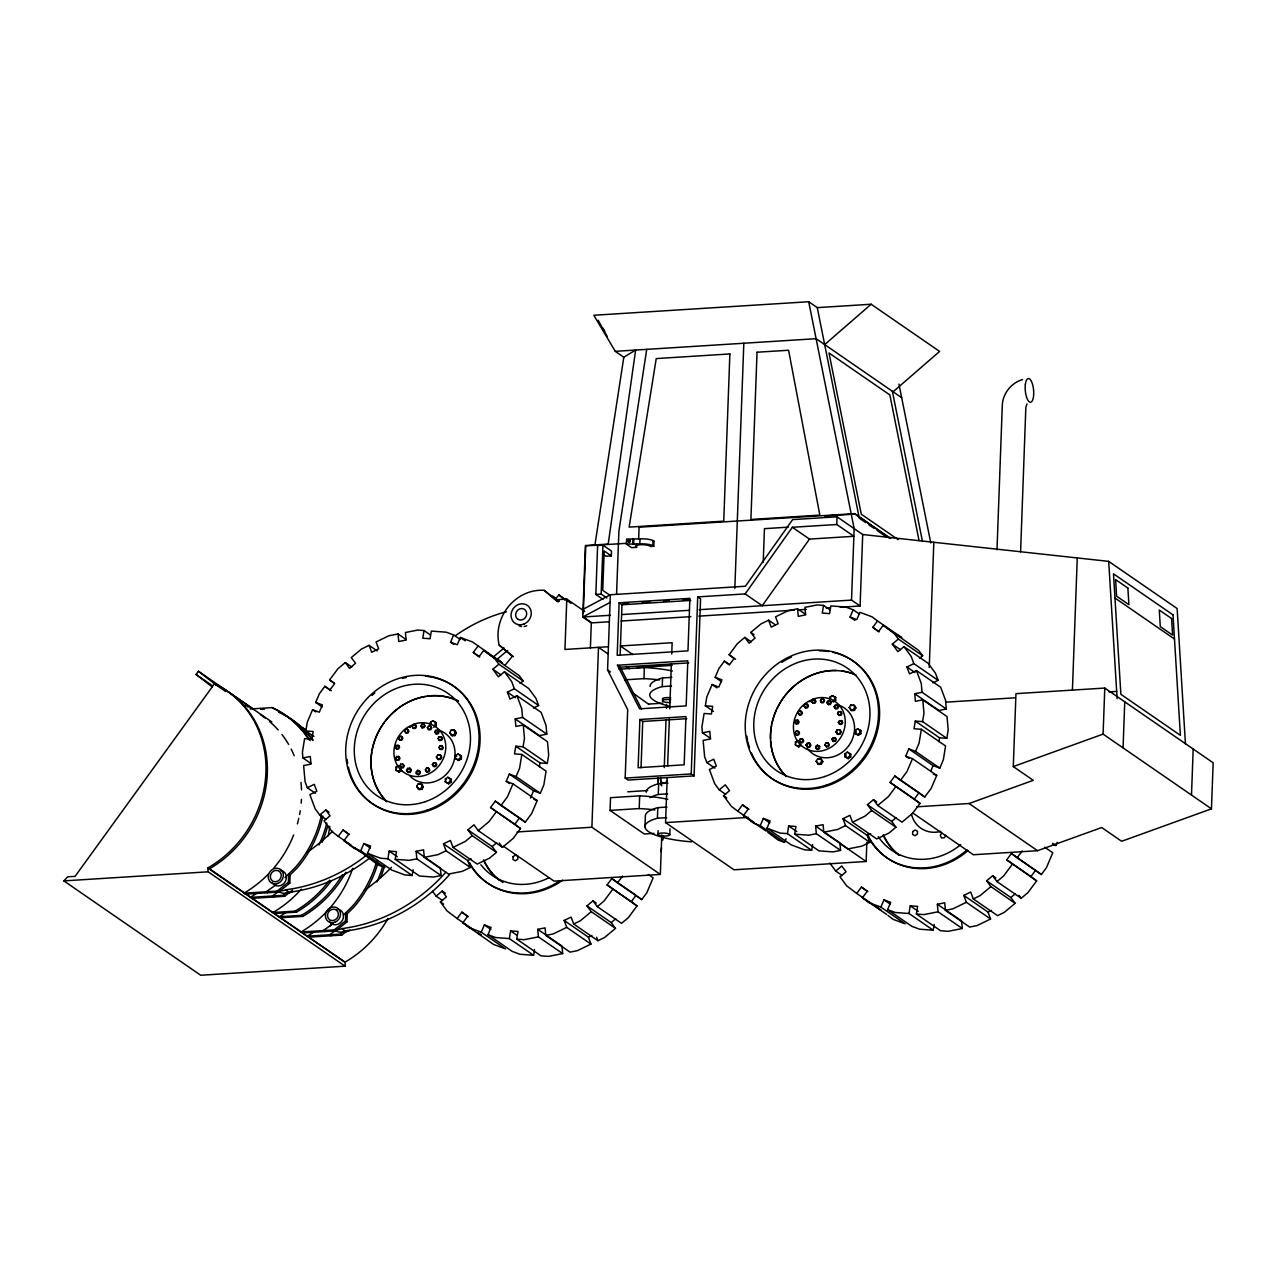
<?xml version="1.0" encoding="UTF-8"?>
<svg xmlns="http://www.w3.org/2000/svg" width="1277" height="1277" viewBox="0 0 1277 1277"><rect width="100%" height="100%" fill="white"/><g stroke="black" fill="none" stroke-linecap="round" stroke-linejoin="round"><path stroke-width="1.5" d="M345.077 966.178L208.183 871.808L207.72 868.009A106.55 95.871 -55.4 0 0 265.919 772.457A106.55 95.871 -55.4 0 0 214.472 683.802L75.088 876.357L67.697 876.82L63.85 880.891L200.728 975.261L345.077 966.178L345.221 962.347L208.327 867.977M322.858 816.003A106.821 96.11 -55.4 0 1 297.206 867.929L290.118 874.937L289.815 883.157L278.546 892.064L245.36 894.155L243.939 893.166L277.125 891.091L288.394 882.184L288.698 873.963L295.769 866.939A106.821 96.11 -55.4 0 0 321.437 815.013M352.771 868.28A106.821 96.11 -55.4 0 1 301.037 931.971L334.223 929.879L345.508 920.972L345.812 912.752L352.883 905.744A106.821 96.11 -55.4 0 0 376.699 861.305M302.473 932.944L335.659 930.869L346.929 921.946L347.232 913.741L354.304 906.718A106.821 96.11 -55.4 0 0 377.577 864.162M396.908 770.749L395.838 770.015L395.95 767.142L398.392 765.546M416.19 773.303L416.254 771.372L417.898 770.318L420.181 771.675L420.101 773.591L418.473 774.644L416.19 773.303L416.893 773.782L416.972 771.867L418.601 770.813L417.898 770.318M418.473 774.644L417.755 774.149L419.399 773.096L419.463 771.18L420.181 771.675M430.269 725.224L430.381 722.335L432.839 720.755L436.255 722.782L436.143 725.655L433.685 727.251M445.306 781.763L445.402 778.89L447.86 777.294L451.276 779.321L451.18 782.194L448.722 783.791L445.306 781.763L448.722 783.791M447.652 783.056L450.111 781.46L450.206 778.587L451.276 779.321M455.458 758.442L455.554 755.553L458.012 753.973L461.444 756L461.332 758.873L458.874 760.469L455.458 758.442L458.874 760.469M457.805 759.719L460.263 758.139L460.374 755.266L461.444 756M504.814 665.525L512.348 656.346L499.195 645.093A42.333 38.087 -55.4 0 1 544.21 590.341L557.363 601.611L559.055 599.567L566.796 599.089L564.945 649.45L608.427 646.721M583.318 612.928L585.776 545.87L626.959 543.284M590.389 647.854L591.315 622.905L582.759 617.014L585.377 545.534L608.203 544.098L635.627 350.042L623.814 357.225L594.843 545.534M602.952 599.344L595.832 594.428L597.62 545.487L602.952 545.151L611.491 551.057L611.316 555.894L606 556.229L603.143 554.266M661.789 834.871L660.337 874.426L591.889 827.241L598.498 647.343L608.267 654.079M606.846 598.019L601.148 594.092L602.952 545.151M694.081 775.889L691.224 773.926L697.721 596.902L700.578 598.865L694.081 775.889L628.029 780.055L625.171 778.076L627.693 709.581L607.581 669.962L610.342 594.747L745.417 586.239L792.634 519.611L837.042 516.818L862.709 534.52L1108.691 561.369L1177.139 608.554L1185.455 744.044M616.583 593.917L618.882 531.408L646.721 349.355M654 833.386L644.278 833.993L610.055 810.4L610.518 797.694L639.665 795.858A51.91 13.089 2.1 0 1 667.759 799.274M619.122 602.792L617.19 655.324L687.968 650.871L689.899 598.338L619.122 602.792L621.963 604.755L690.777 600.429M620.111 655.34L621.963 604.755M626.416 544.114L626.592 539.07L640 538.894A10.487 2.65 2.1 0 1 652.882 540.506L653.968 541.24L653.792 546.285L650.456 546.492A7.566 1.9 2.1 0 0 640.304 544.72A7.566 1.9 2.1 0 0 636.585 547.354L631.588 547.673L626.416 544.114L639.825 543.938A10.487 2.65 2.1 0 1 652.707 545.55L653.792 546.285M632.753 543.715L632.929 538.671M633.647 544.321L633.823 539.293M636.585 547.354L636.696 544.002M638.66 538.718L639.075 527.209L854.664 513.641L890.707 538.495M639.825 543.938L640 538.894M639.889 719.494L638.117 767.7L684.169 764.811L685.941 716.589L639.889 719.494L642.73 721.457L686.866 718.68M610.055 810.4L639.202 808.564L639.665 795.858M624.533 679.859L643.959 678.63L644.374 667.6A51.91 13.089 2.1 0 1 672.452 671M641.038 767.748L642.73 721.457M652.818 545.598L652.994 540.57L653.968 541.24M649.019 704.537L631.109 691.703M644.965 826.794L645.348 816.195A54.703 13.792 2.1 0 1 657.799 807.639L667.057 807.064M691.639 841.83A54.703 13.792 2.1 0 1 648.62 831.662A54.703 13.792 2.1 0 1 657.416 818.238L657.799 807.639M650.041 797.63A54.703 13.792 2.1 0 1 658.278 794.454L658.677 783.695L667.935 783.104M670.297 706.42A54.703 13.792 2.1 0 1 662.236 686.595L662.555 677.943L671.814 677.353M657.958 834.488L658.102 830.641M664.248 767.637L666.003 720.164M666.434 708.304L666.578 704.345M866.844 842.293L866.141 861.48L734.004 869.797L665.556 822.611L667.201 777.948M667.616 766.296L669.371 718.743M669.723 708.847L671.383 663.657M671.734 654.127L672.149 642.714L620.335 645.97L632.785 654.542M669.802 834.567L670.01 828.821M734.834 588.346L743.821 343.242M763.215 562.215L764.444 528.662L788.308 527.146M796.417 745.592L795.348 744.858L795.443 741.985L797.902 740.389L800.264 741.682M815.7 748.146L815.764 746.231L817.408 745.161L819.674 746.518L819.611 748.434L817.966 749.487L815.7 748.146L816.402 748.641L816.482 746.71L818.11 745.656L817.408 745.161M817.966 749.487L817.264 749.008L818.892 747.939L818.972 746.023L819.674 746.518M829.779 700.067L829.89 697.194L832.333 695.598L834.695 696.891L835.765 697.625L835.653 700.498L833.195 702.095M697.721 596.902L745.145 593.917L792.363 527.289L809.474 539.086L853.882 536.292L836.77 524.496L837.042 516.818M832.125 701.36L834.583 699.764L834.695 696.891M844.799 756.607L844.911 753.733L847.369 752.137L850.785 754.164L850.69 757.053L848.231 758.634L844.799 756.607L845.869 757.357L845.981 754.468L844.911 753.733M862.709 534.52L860.091 606L851.536 600.094L854.153 528.614L808.708 301.739L593.821 315.259L615.275 351.335L623.814 357.225M889.047 537.84L854.664 513.641M848.231 758.634L847.162 757.899L849.62 756.303L849.716 753.43L850.785 754.164M854.967 733.285L855.063 730.412L857.521 728.816L860.937 730.843L860.842 733.716L858.383 735.313L854.967 733.285L856.037 734.02L856.133 731.146L855.063 730.412M858.383 735.313L857.314 734.578L859.772 732.982L859.868 730.109M929.241 667.504L933.822 542.278M997.002 549.812L1002.285 405.655C1002.557 393.763 1011.145 382.924 1022.478 379.572M1020.594 551.792L1025.846 407.315L1026.979 403.947M916.599 806.825L969.083 803.52L1033.253 780.343L1013.284 766.567L1015.965 693.65L1104.781 688.064L1213.15 762.784L1211.458 808.836L1121.653 841.288L1101.684 827.528L1037.531 850.705L973.361 854.744L913.071 813.178M1072.409 690.25L1077.261 557.937M1211.458 808.836L1103.089 734.115L1104.781 688.064M1123.058 747.891L1124.75 701.823M1191.505 795.076L1193.181 749.024M313.934 736.51L305.857 730.939L307.278 722.159L312.578 709.709L319.314 712.215L322.395 704.936L315.674 702.43L319.394 693.698L324.869 686.292L331.334 690.761M324.869 686.292L329.865 690.059L334.59 683.69L329.61 679.923L337.91 668.733L345.317 662.555L349.595 668.366L355.565 663.226L351.255 657.591L361.567 648.987L369.101 645.348L371.687 652.26L378.63 648.892L376.061 641.98L388.767 635.802L398.057 633.967L398.743 641.517L406.118 640.048L405.432 632.498L417.659 630.072L424.028 630.551L422.783 638.213L430.078 638.755L431.323 631.093L446.248 632.195L453.654 634.956L460.119 639.41M413.094 869.733L412.152 875.495L387.921 858.783L389.166 851.105L396.461 851.647L395.216 859.309L419.463 876.022L433.446 877.06L441.06 875.559L440.373 868.009L416.142 851.296L416.829 858.846L441.06 875.559M533.403 708.017L538.607 705.495L514.36 688.782L507.416 692.15L509.986 699.062L516.946 695.694L541.177 712.406L546.013 725.384L546.811 734.147L522.564 717.435L515.19 718.903L515.876 726.453L523.251 724.985L547.498 741.698L548.695 754.946L547.306 763.486L523.075 746.774L515.764 746.231L514.519 753.893L521.83 754.436L546.061 771.148L543.826 784.972L540.299 793.288L533.563 790.766L509.315 774.07L506.235 781.332L509.459 783.567M521.83 754.436L519.579 768.275L516.052 776.576L540.299 793.288M523.075 746.774L524.464 738.234L523.251 724.985M534.536 949.529L533.61 955.292L509.363 938.579L510.608 930.901L517.999 931.46L516.754 939.122L540.985 955.834L548.535 956.393L562.662 953.584L561.976 946.034L537.729 929.321L538.415 936.871L562.662 953.584M539.389 766.775L540.011 762.944L515.764 746.231M660.975 851.504L661.582 847.848M662.827 840.106L663.465 836.212M713.444 711.369L705.351 705.798L706.788 697.003L712.087 684.552L718.807 687.058L721.904 679.795L715.168 677.289L718.887 668.541L724.378 661.151L729.231 664.487M724.378 661.151L729.375 664.918L734.099 658.533L729.119 654.766L737.42 643.592L744.826 637.399L749.104 643.209L755.074 638.069L750.764 632.45L761.076 623.846L768.61 620.191L771.18 627.103L778.14 623.735L775.554 616.823L788.276 610.661L797.566 608.81L798.253 616.36L805.627 614.891L804.941 607.357L817.152 604.931L823.521 605.394L822.276 613.072L829.587 613.614L830.832 605.937L845.757 607.038L853.164 609.799L859.629 614.253M812.603 844.576L811.661 850.338L787.43 833.626L788.675 825.948L795.97 826.49L794.725 834.168L818.972 850.881L832.955 851.903L840.569 850.402L839.883 842.852L815.636 826.139L816.322 833.689L840.569 850.402M932.896 682.86L938.116 680.338L913.869 663.625L906.925 666.993L909.495 673.905L916.439 670.537L940.686 687.249L945.523 700.227L946.321 709.006L922.074 692.294L914.699 693.746L915.386 701.296L922.76 699.844L947.007 716.557L948.204 729.79L946.816 738.329L922.585 721.617L915.274 721.074L914.029 728.752L921.34 729.279L945.571 745.991L943.336 759.831L939.792 768.131L933.072 765.625L908.825 748.913L905.728 756.176L908.969 758.41M921.34 729.279L919.089 743.118L915.561 751.419L939.792 768.131M922.585 721.617L923.973 713.077L922.76 699.844M934.173 924.452L933.232 930.215L909.001 913.502L910.246 905.824L917.62 906.383L916.375 914.045L940.622 930.757L948.157 931.316L962.283 928.507L961.597 920.956L937.35 904.26L938.036 911.794L962.283 928.507M938.898 741.618L939.521 737.787L915.274 721.074M363.37 854.026L378.503 865.136L384.984 867.546L360.752 850.833L363.833 843.57L370.569 846.076L367.473 853.339L391.72 870.052L404.857 874.953L412.152 875.495M453.798 644.454L450.558 642.219L453.654 634.956M496.849 658.724L502.26 662.811L472.602 642.012L460.39 637.462L457.294 644.725L450.558 642.219M506.235 781.332L512.955 783.839L507.48 796.736L500.999 805.468L495.3 801.158L490.56 807.527L520.505 828.55L513.194 838.398L502.484 847.337L478.252 830.625L473.959 824.814L467.925 829.858L472.203 835.669L496.45 852.382L489.522 858.144L477.231 864.098L453 847.401L450.43 840.474L443.47 843.842L446.056 850.769L470.287 867.466L462.322 871.329L448.514 874.075L424.283 857.362L423.597 849.812L416.142 851.296M530.466 798.045L533.563 790.766M432.584 891.346L436.111 896.119L442.161 891.075L446.439 896.869L440.389 901.913L447.014 910.9L457.118 918.514L461.843 912.145L467.542 916.455L462.817 922.824L493.576 944.453L505.484 948.891L481.253 932.178L484.35 924.915L491.07 927.421L487.99 934.684L512.221 951.397L519.931 954.27L533.61 955.292M512.955 783.839L537.202 800.551L531.711 813.449L525.23 822.18L500.999 805.468M786.041 838.766L784.493 842.389L760.246 825.676L763.343 818.413L770.079 820.919L766.982 828.182L791.229 844.895L804.366 849.796L811.661 850.338M854.92 620.414L850.067 617.062L853.164 609.799M905.728 756.176L912.464 758.682L906.973 771.579L900.508 780.311L894.81 776.001L890.069 782.386L920.015 803.393L912.704 813.241L901.993 822.18L877.746 805.468L873.468 799.657L867.434 804.702L871.712 810.512L895.943 827.225L889.031 832.987L876.74 838.957L852.509 822.244L849.923 815.333L842.98 818.701L845.55 825.612L869.797 842.325L861.831 846.172L848.024 848.918L823.777 832.205L823.09 824.655L815.636 826.139M930.741 771.069L933.072 765.625M912.464 758.682L936.711 775.394L931.22 788.292L924.74 797.024L900.508 780.311M887.994 915.449L893.198 919.376L905.122 923.814L880.875 907.117L883.971 899.838L890.707 902.344L887.611 909.623L911.842 926.32L919.568 929.193L933.232 930.215M1052.487 844.257L1055.856 845.502L1057.196 842.373M398.488 738.074L399.478 736.35L402.032 736.733L402.894 738.329L401.904 740.053L400.068 740.165L398.488 738.074L400.068 740.165M395.2 746.997L396.189 745.273L398.759 745.656L399.621 747.253L398.632 748.976L396.78 749.088L395.2 746.997L396.78 749.088M404.554 731.003L405.543 729.279L407.395 729.167L408.975 731.258L407.986 732.982L406.134 733.094L404.554 731.003L405.272 731.498M395.918 747.492L396.908 745.768L398.759 745.656M399.35 739.67L401.201 739.559L402.191 737.835L401.313 736.238M396.062 748.609L397.913 748.482L398.903 746.774L398.041 745.161M405.416 732.615L407.267 732.487L408.257 730.763L407.395 729.167M412.088 726.39L413.078 724.666L415.648 725.049L416.51 726.645L415.52 728.369L413.668 728.481L412.088 726.39L413.668 728.481M395.615 758.123L396.588 756.399L399.158 756.766L400.02 758.378L399.031 760.102L397.179 760.214L395.615 758.123L397.179 760.214M412.966 727.986L414.802 727.874L415.791 726.15L414.929 724.554M396.477 759.719L398.328 759.607L399.302 757.884L398.44 756.287M423.756 724.139L424.938 725.959L423.948 727.667L422.096 727.794L420.915 725.975L421.905 724.251L424.076 724.346L421.905 724.251M422.096 727.794L421.234 726.182L422.224 724.458M399.845 765.801L400.834 764.093L403.388 764.46L404.25 766.072L403.277 767.78L401.425 767.908L399.845 765.801L401.425 767.908M400.547 766.296L400.834 764.093M421.777 727.571L424.938 725.959M400.707 767.413L402.558 767.301L403.548 765.577L402.686 763.965M427.412 727.667L428.402 725.959L430.956 726.326L431.818 727.938L430.828 729.646L428.992 729.774L427.412 727.667L428.992 729.774M406.549 770.143L407.65 768.211L410.444 768.578L411.417 770.382L410.316 772.314L408.225 772.441L406.549 770.143L408.225 772.441M428.274 729.279L430.126 729.167L431.115 727.443L430.237 725.831M407.251 770.638L408.369 768.706L410.444 768.578M407.523 771.947L409.598 771.819L410.715 769.887L409.741 768.084M434.723 731.849L435.712 730.125L438.266 730.492L439.128 732.104L438.155 733.828L436.303 733.94L434.723 731.849L436.303 733.94M435.441 732.344L436.415 730.62L438.266 730.492M435.585 733.445L437.436 733.333L438.426 731.609L437.564 730.013M438.091 738.441L439.065 736.733L441.634 737.1L442.496 738.713L441.507 740.421L439.655 740.548L438.091 738.441L439.655 740.548M438.953 740.053L440.804 739.942L441.778 738.218L440.916 736.606M425.433 769.871L426.422 768.163L428.976 768.531L429.854 770.143L428.864 771.851L427.013 771.978L425.433 769.871L427.013 771.978M416.701 786.409L418.186 783.839L422.017 784.397L423.325 786.808L421.841 789.378L419.064 789.553L416.701 786.409L419.064 789.553M438.889 747.46L439.863 745.736L441.714 745.624L443.295 747.715L442.305 749.439L440.453 749.551L438.889 747.46L439.591 747.955M449.759 732.615L451.244 730.029L455.075 730.604L456.384 732.998L454.899 735.584L452.122 735.76L449.759 732.615L452.122 735.76M426.295 771.484L428.146 771.372L429.136 769.648L428.274 768.036M436.463 757.022L437.692 754.883L440.709 755.218L441.794 757.229L440.565 759.384L438.25 759.528L436.463 757.022L438.25 759.528M432.408 764.508L433.398 762.784L435.968 763.167L436.83 764.763L435.84 766.487L433.988 766.599L432.408 764.508L433.988 766.599M439.751 749.072L441.603 748.945L442.576 747.237L441.714 745.624M417.994 788.819L420.772 788.643L422.256 786.073L420.947 783.663M433.286 766.12L435.138 765.992L436.111 764.269L435.249 762.672M437.532 759.033L439.847 758.889L441.076 756.734L440.006 754.739M451.052 735.025L453.83 734.85L455.314 732.264L454.005 729.853M797.997 712.917L798.971 711.193L801.541 711.576L802.403 713.173L801.413 714.897L799.562 715.008L797.997 712.917L799.562 715.008M794.709 721.84L795.699 720.132L798.253 720.499L799.131 722.112L798.141 723.82L796.289 723.947L794.709 721.84L796.289 723.947M804.063 705.846L805.053 704.138L807.607 704.505L808.469 706.117L807.495 707.825L805.643 707.953L804.063 705.846L805.643 707.953M795.427 722.335L796.417 720.611L798.253 720.499M798.859 714.529L800.711 714.402L801.685 712.694L800.823 711.081M795.571 723.452L797.423 723.341L798.412 721.617L797.55 720.005M804.925 707.458L806.777 707.346L807.766 705.622L806.904 704.01M811.597 701.233L812.587 699.509L815.157 699.892L816.019 701.488L815.029 703.212L813.178 703.324L811.597 701.233L813.178 703.324M812.316 701.727L813.305 700.004L815.157 699.892M795.108 732.966L796.098 731.242L798.668 731.625L799.53 733.221L798.54 734.945L796.688 735.057L795.108 732.966L796.688 735.057M812.459 702.845L814.311 702.717L815.301 701.009L814.439 699.397M795.986 734.562L797.838 734.451L798.811 732.727L797.949 731.13M821.606 702.637L820.425 700.818L821.414 699.094L823.266 698.982L824.447 700.802L823.457 702.526L821.287 702.414L823.457 702.526M799.354 740.66L800.328 738.936L802.898 739.303L803.76 740.915L802.77 742.639L800.918 742.751L799.354 740.66L800.918 742.751M823.138 702.302L824.128 700.578L823.266 698.982M800.216 742.256L802.068 742.145L803.041 740.421L802.179 738.824M826.921 702.526L827.895 700.802L830.465 701.169L831.327 702.781L830.337 704.505L828.486 704.617L826.921 702.526L828.486 704.617M827.624 703.004L828.613 701.296L830.465 701.169M806.058 745.002L807.16 743.054L809.953 743.422L810.927 745.225L809.826 747.157L807.734 747.3L806.058 745.002L807.734 747.3M827.783 704.122L829.635 704.01L830.609 702.286L829.747 700.69M806.761 745.481L807.878 743.549L809.953 743.422M807.016 746.806L809.107 746.678L810.209 744.73L809.235 742.927M834.232 706.692L835.206 704.968L837.776 705.351L838.638 706.947L837.648 708.671L835.812 708.783L834.232 706.692L835.812 708.783M834.935 707.187L835.924 705.463L837.776 705.351M835.094 708.288L836.946 708.176L837.935 706.452L837.058 704.856M837.584 713.3L838.574 711.576L841.144 711.943L842.006 713.556L841.016 715.28L839.165 715.391L837.584 713.3L839.165 715.391M838.303 713.779L838.574 711.576M838.462 714.897L840.298 714.785L841.288 713.061L840.426 711.465M824.942 744.73L825.932 743.006L828.486 743.374L829.348 744.986L828.374 746.71L826.522 746.822L824.942 744.73L826.522 746.822M816.211 761.268L817.679 758.682L821.526 759.24L822.819 761.651L821.35 764.237L818.573 764.412L816.211 761.268L818.573 764.412M838.382 722.303L839.372 720.595L841.942 720.962L842.804 722.574L841.814 724.282L839.963 724.41L838.382 722.303L839.963 724.41M839.101 722.798L840.09 721.09L841.942 720.962M849.269 707.458L850.737 704.888L854.584 705.447L855.877 707.857L854.409 710.427L851.631 710.603L849.269 707.458L851.631 710.603M825.804 746.327L827.656 746.215L828.645 744.491L827.783 742.895M831.918 739.351L832.907 737.643L835.477 738.01L836.339 739.622L835.35 741.33L833.498 741.458L831.918 739.351L833.498 741.458M835.956 731.881L837.201 729.726L840.218 730.077L841.304 732.072L840.074 734.227L837.76 734.371L835.956 731.881L837.76 734.371M839.244 723.915L841.096 723.804L842.086 722.08L841.224 720.467M836.674 732.36L837.201 729.726M832.636 739.846L833.626 738.122L835.477 738.01M817.503 763.662L820.281 763.502L821.749 760.916L820.457 758.506M832.78 740.963L834.631 740.852L835.621 739.128L834.759 737.515M837.042 733.876L839.356 733.732L840.585 731.577L839.516 729.582M850.562 709.868L853.339 709.693L854.808 707.107L853.515 704.712M941.724 832.971L940.255 835.557L941.548 837.967L944.326 837.792L945.794 835.206M809.474 539.086L762.257 605.713L745.145 593.917M212.11 686.85L196.083 674.464L198.414 671.255L254.075 709.613M520.09 683.434L523.107 680.928L519.164 675.581L483.712 650.408L478.987 656.777L473.288 652.467L478.013 646.098M305.857 730.939L313.152 731.482L311.907 739.16L304.612 738.617L302.41 752.201L302.92 757.947L310.295 756.479L310.997 764.109L303.623 765.562L305.091 781.763L307.31 787.717L314.254 784.349L316.824 791.277L309.88 794.629L315.164 808.836L319.729 815.029L325.779 809.985L330.057 815.795L324.023 820.84L331.94 831.566L338.277 836.355L343.018 829.986L349.483 834.44M360.752 850.833L354.256 848.423L343.992 840.665L348.717 834.296L343.018 829.986M496.274 811.837L488.947 821.686L478.252 830.625M490.56 807.527L514.807 824.24L519.531 817.871L525.23 822.18M607.07 884.929L611.811 878.56L636.042 895.273L631.317 901.642L607.07 884.929L637.015 905.952L628.268 917.732L621.548 923.351L597.301 906.638L593.023 900.828L586.973 905.872L591.267 911.682L615.498 928.379L604.612 937.478L597.907 940.718L573.676 924.005L571.106 917.094L564.147 920.462L566.733 927.373L590.964 944.086L577.412 950.663L570.037 952.131L545.79 935.418L545.103 927.868L537.729 929.321M612.784 889.239L604.037 901.019L597.301 906.638M611.811 878.56L617.509 882.87L622.553 876.07M617.509 882.87L641.74 899.583L646.8 892.783L653.138 877.842L648.301 874.506M919.6 658.293L922.617 655.771L918.674 650.424L883.221 625.251L878.496 631.62L872.798 627.326L877.522 620.941L901.77 637.654L892.862 632.275M705.351 705.798L712.662 706.341L711.417 714.003L704.106 713.46L701.903 727.044L702.43 732.79L709.804 731.338L710.507 738.952L703.132 740.405L704.601 756.607L706.819 762.577L713.763 759.208L716.333 766.12L709.389 769.488L714.673 783.679L719.238 789.872L725.288 784.828L729.566 790.639L723.532 795.683L731.45 806.41L737.787 811.198L742.512 804.829L748.976 809.283M760.246 825.676L753.765 823.266L743.485 815.508L748.226 809.139L742.512 804.829M895.768 786.68L888.457 796.545L877.746 805.468M890.069 782.386L914.316 799.099L919.041 792.714L924.74 797.024M829.874 863.092L835.733 871.042L841.782 865.998L846.06 871.808L840.011 876.836L846.635 885.823L856.739 893.437L861.464 887.068L867.929 891.522M880.875 907.117L868.967 902.679L862.438 897.747L867.163 891.378L861.464 887.068M937.35 904.26L944.725 902.791L945.411 910.341L969.658 927.054L977.033 925.586L990.585 919.009L966.354 902.296L963.784 895.385L970.728 892.016L973.297 898.928L997.545 915.641L1004.233 912.401L1015.119 903.318L990.888 886.605L986.61 880.795L992.644 875.751L996.938 881.561L1021.169 898.274L1027.905 892.655L1036.637 880.875L1006.707 859.852L1011.432 853.483L1041.378 874.506L1046.422 867.706L1052.775 852.781L1044.682 847.21M1012.406 864.162L1003.658 875.942L996.938 881.561M1011.432 853.483L1017.13 857.793L1022.175 850.993M1006.707 859.852L1030.938 876.565L1035.663 870.196M555.176 599.376L558.863 594.906L571.106 603.367M343.369 915.178L345.812 912.752L347.232 913.741M285.01 877.618L288.698 873.963L290.118 874.937M865.742 522.612L859.277 518.159L824.671 344.598L871.153 304.245L939.601 351.43L893.102 391.784M538.607 705.495L535.941 698.311L528.694 688.495L504.447 671.782L498.413 676.81L492.826 669.244L498.876 664.216L523.107 680.928M472.203 835.669L465.291 841.431L453 847.401M467.925 829.858L492.156 846.571L496.689 842.788M938.116 680.338L935.434 673.155L928.203 663.338L903.956 646.625L897.907 651.669L892.336 644.103L898.369 639.059L922.617 655.771M591.267 911.682L580.365 920.765L573.676 924.005M586.973 905.872L611.22 922.585L615.753 918.802M871.712 810.512L864.8 816.274L852.509 822.244M867.434 804.702L891.665 821.414L896.199 817.631M990.888 886.605L979.986 895.688L973.297 898.928M986.61 880.795L1010.841 897.508L1015.375 893.724M256.677 893.293A106.821 96.11 -55.4 0 1 250.164 897.396L283.255 895.305L287.852 891.681M251.585 898.369L284.675 896.294L292.337 890.245M313.775 932.082A106.821 96.11 -55.4 0 1 307.262 936.185L340.352 934.11L344.95 930.47M308.699 937.174L341.789 935.083L347.919 930.247M275.912 884.897L266.143 891.777L267.563 892.751M280.206 890.484L272.368 895.991L273.789 896.981M333.026 923.686L323.241 930.566L324.677 931.556M335.739 930.374L329.466 934.796L330.903 935.77M329.29 926.32L332.563 924.021M598.163 320.256L607.134 336.314M399.254 772.042L401.712 770.446L400.643 769.712L398.185 771.308L399.254 772.042L395.838 770.015M798.763 746.885L801.222 745.289L800.152 744.555L797.694 746.151L798.763 746.885L795.348 744.858M583.03 609.337L610.342 594.747M610.055 602.425L582.759 617.014L610.374 615.275M446.056 850.769L438.091 854.616L424.283 857.362M443.47 843.842L467.717 860.554L471.197 858.878M566.733 927.373L553.164 933.95L545.79 935.418M564.147 920.462L588.394 937.174L591.874 935.498M845.55 825.612L837.6 829.475L823.777 832.205M842.98 818.701L867.227 835.413L870.691 833.721M966.354 902.296L952.786 908.873L945.411 910.341M963.784 895.385L988.015 912.097L991.495 910.421M1013.284 766.567L1103.089 734.115M546.811 734.147L539.437 735.616L515.19 718.903M946.321 709.006L938.946 710.459L914.699 693.746M416.829 858.846L409.215 860.347L395.216 859.309M816.322 833.689L808.708 835.206L794.725 834.168M538.415 936.871L524.288 939.68L516.754 939.122M938.036 911.794L923.909 914.603L916.375 914.045M808.708 301.739L817.264 307.629L871.153 304.245M615.275 351.335L816.115 338.692L901.658 397.674M824.447 516.02L854.648 514.12M792.363 527.289L836.77 524.496M595.832 594.428L601.148 594.092M622.649 603.766L628.492 603.398M642.123 602.552L649.929 602.058M663.561 601.196L669.403 600.828M683.035 599.967L688.878 599.599M622.202 614.524L689.261 610.31M699.126 609.688L851.536 600.094M591.315 622.905L609.225 621.787M621.181 621.021L690.857 616.647M698.822 616.137L794.39 610.135M798.38 609.879L806.33 609.384M826.251 608.123L830.226 607.884M840.186 607.245L860.091 606M617.445 665.237L687.808 660.8L686.164 705.894L639.585 708.831L617.445 665.237L620.303 667.201L641.549 709.054M620.303 667.201L688.702 662.891M637.095 667.584L672.069 665.381M619.106 669.18L644.374 667.6M250.084 708.99L272.288 707.586L273.709 708.575A106.821 96.11 -55.4 0 1 310.167 740.612M260.763 709.389L264.467 709.166M662.236 686.595L671.494 686.02M649.035 704.058L662.651 703.196M413.796 725.16L415.648 725.049M808.692 701.584L811.47 701.408M429.104 726.437L430.956 726.326M408.113 729.662L405.543 729.279M805.755 704.617L807.607 704.505M455.075 730.604L451.244 730.029M945.714 702.174L1014.928 697.817M1108.947 691.895L1116.673 691.416M402.032 736.733L399.478 736.35M801.541 711.576L798.971 711.193M441.634 737.1L439.065 736.733M442.433 746.119L439.863 745.736M397.307 756.894L399.158 756.766M798.668 731.625L796.098 731.242M440.709 755.218L437.692 754.883M802.898 739.303L800.328 738.936M434.116 763.279L435.968 763.167M428.976 768.531L426.422 768.163M828.486 743.374L825.932 743.006M422.017 784.397L418.186 783.839M625.171 778.076L691.224 773.926M627.741 791.804L647.647 790.559M658.278 794.454L667.536 793.863M657.416 818.238L666.658 817.647M517.089 831.95L591.889 827.241M665.556 822.611L748.386 817.408M63.85 880.891L208.183 871.808M660.337 874.426L554.042 881.114L503.521 846.284M331.062 881.162A106.821 96.11 -55.4 0 1 296.551 912.113L295.115 911.124L272.943 912.512A106.821 96.11 -55.4 0 0 301.276 889.159M274.363 913.502L296.551 912.113M345.859 872.271A106.821 96.11 -55.4 0 1 302.841 916.359L301.404 915.37L279.2 916.774A106.821 96.11 -55.4 0 0 285.713 912.672M280.621 917.748L302.841 916.359M207.72 868.009L345.221 962.347M939.521 737.787L946.816 738.329M540.011 762.944L547.306 763.486M787.43 833.626L780.119 833.083L766.982 828.182M387.921 858.783L380.61 858.24L367.473 853.339M909.001 913.502L895.321 912.496L887.611 909.623M509.363 938.579L495.699 937.557L487.99 934.684M850.067 617.062L856.803 619.584L859.9 612.306L872.111 616.855L877.522 620.941M908.825 748.913L915.561 751.419M933.343 774.149L936.711 775.394M784.493 842.389L778.012 839.979L767.732 832.221M509.315 774.07L516.052 776.576M533.834 799.29L537.202 800.551M481.253 932.178L469.345 927.74L462.817 922.824M835.765 697.625L832.333 695.598M860.937 730.843L857.521 728.816M306.304 729.965L301.26 726.948L302.697 727.922M279.918 890.835A11.78 10.583 -55.6 0 0 285.585 889.798L289.177 892.256A163.983 147.414 -55.6 0 0 370.186 857.617M336.122 929.672A11.78 10.583 -55.6 0 0 341.789 928.618L345.381 931.077A163.983 147.414 -55.6 0 0 449.504 874.617M1114.965 598.003L1174.489 639.059M898.13 539.612L861.289 514.216L828.996 352.979L889.861 394.944L919.057 540.634M868.983 524.847L873.835 528.183M877.06 530.418L886.765 537.106M872.798 627.326L879.262 631.78M892.336 644.103L900.413 649.674M823.521 605.394L829.986 609.847M906.925 666.993L915.002 672.564M797.566 608.81L805.643 614.381M768.61 620.191L775.075 624.645M750.764 632.45L754.005 634.669M1052.631 843.283L1055.856 845.502M854.808 707.107L855.877 707.857M850.737 704.888L851.807 705.622M853.339 709.693L854.409 710.427M744.826 637.399L751.291 641.852M834.583 699.764L835.653 700.498M829.89 697.194L830.96 697.928M821.414 699.094L820.425 700.818M611.316 555.894L604.197 550.978L602.744 590.309L609.879 595.226M969.083 803.52L1037.531 850.705M859.772 732.982L860.842 733.716M729.119 654.766L735.584 659.235M1017.13 857.793L1041.378 874.506M894.81 776.001L919.041 792.714M847.369 752.137L848.439 752.887M849.62 756.303L850.69 757.053M715.168 677.289L721.633 681.742M992.644 875.751L995.884 877.985M712.087 684.552L716.924 687.888M795.443 741.985L796.513 742.719M821.749 760.916L822.819 761.651M817.679 758.682L818.749 759.416M873.468 799.657L876.708 801.892M820.281 763.502L821.35 764.237M566.796 599.089L584.722 611.444M583.174 616.871L591.363 622.522M544.21 590.341L558.432 601.85M626.193 666.45L629.449 668.685M702.43 732.79L710.507 738.361M607.581 669.962L610.438 671.925M840.058 843.506L866.141 861.48M706.819 762.577L714.897 768.147M910.246 905.824L918.323 911.395M788.675 825.948L796.752 831.519M883.971 899.838L890.436 904.292M763.343 818.413L769.808 822.867M719.238 789.872L725.703 794.326M835.733 871.042L842.197 875.495M723.532 795.683L726.757 797.902M499.195 645.093L513.418 656.601M737.787 811.198L753.957 822.34M856.739 893.437L880.986 910.15L875.208 905.792M743.485 815.508L766.12 831.104M862.438 897.747L886.685 914.46M460.39 637.462L465.227 640.799M473.288 652.467L479.753 656.921M492.826 669.244L500.903 674.815M424.028 630.551L430.477 635.004M507.416 692.15L515.493 697.721M398.057 633.967L406.134 639.538M369.101 645.348L377.194 650.919M455.314 732.264L456.384 732.998M436.255 722.782L435.186 722.048L435.074 724.921L436.143 725.655M453.83 734.85L454.899 735.584M432.839 720.755L433.909 721.489M345.317 662.555L351.782 667.009M430.381 722.335L431.45 723.085M458.012 753.973L459.082 754.707M460.263 758.139L461.332 758.873M455.554 755.553L456.623 756.303M409.183 726.725L410.348 727.523M329.61 679.923L334.446 683.259M495.3 801.158L519.531 817.871M447.86 777.294L448.929 778.028M450.111 781.46L451.18 782.194M445.402 778.89L446.471 779.624M315.674 702.43L322.139 706.883M593.023 900.828L596.247 903.062M312.578 709.709L315.802 711.928M395.95 767.142L397.019 767.876M422.256 786.073L423.325 786.808M420.772 788.643L421.841 789.378M279.934 712.789L278.514 711.816A106.821 96.11 -55.4 0 1 312.753 740.548M231.041 693.81L271.841 721.952M214.472 683.802L225.614 691.464M245.056 704.872L248.297 707.107M196.083 674.464L212.461 685.749M302.92 757.947L310.997 763.518M307.31 787.717L315.387 793.288M510.608 930.901L517.073 935.355M389.166 851.105L397.243 856.675M325.779 809.985L329.019 812.22M442.161 891.075L445.386 893.293M484.35 924.915L490.815 929.369M363.833 843.57L370.298 848.024M461.843 912.145L468.308 916.599M319.729 815.029L326.194 819.483M436.111 896.119L442.576 900.572M440.389 901.913L443.63 904.148M338.277 836.355L351.207 845.278M354.447 847.497L362.524 853.068L359.348 850.674M343.992 840.665L360.146 851.807M457.118 918.514L473.272 929.656M478.125 933.008L481.349 935.227L478.476 933.056M345.508 920.972L346.929 921.946M288.394 882.184L289.815 883.157M334.223 929.879L335.659 930.869M340.352 934.11L341.789 935.083M277.125 891.091L278.546 892.064M283.255 895.305L284.675 896.294M883.221 625.251L894.427 633.711L898.369 639.059M1030.938 876.565L1036.637 880.875M914.316 799.099L920.015 803.393M483.712 650.408L494.933 658.868L498.876 664.216M637.478 896.342L641.74 899.583M631.317 901.642L637.015 905.952M514.807 824.24L520.505 828.55M198.414 671.255L215.877 684.759A106.55 95.871 -55.4 0 1 267.324 773.431A106.55 95.871 -55.4 0 1 209.125 868.983M558.863 594.906L564.897 600.078M559.342 601.259L552.494 596.056L558.336 601.052M903.956 646.625L911.203 656.442L913.869 663.625M1019.03 895.369L1021.169 898.274M1010.841 897.508L1015.119 903.318M891.665 821.414L895.943 827.225M504.447 671.782L511.694 681.599L514.36 688.782M611.22 922.585L615.498 928.379M499.275 842.98L502.484 847.337M492.156 846.571L496.45 852.382M602.84 328.141L604.723 331.302M916.439 670.537L921.276 683.514L922.074 692.294M988.015 912.097L990.585 919.009M867.227 835.413L869.797 842.325M516.946 695.694L521.766 708.671L522.564 717.435M596.63 937.27L597.907 940.718M588.394 937.174L590.964 944.086M467.717 860.554L470.287 867.466M898.944 384.058L930.789 543.028M892.384 391.289L922.489 541.544M817.264 307.629L824.671 344.598M1108.691 561.369L1117.12 698.663M650.105 686.499A54.703 13.792 2.1 0 1 662.555 677.943M663.545 699.812A5.954 1.5 2.1 0 1 663.737 697.992A5.954 1.5 2.1 0 1 670.776 697.801M646.242 792.251A54.703 13.792 2.1 0 1 658.677 783.695M639.202 808.564A51.91 13.089 2.1 0 1 654.909 809.905M643.959 678.63A51.91 13.089 2.1 0 1 659.666 679.955M670.425 702.478A5.954 1.5 2.1 0 1 662.348 700.77A5.954 1.5 2.1 0 1 670.712 699.716M658.421 777.869A7.933 2.825 86.4 0 0 658.501 783.886A8.189 2.921 86.4 0 1 658.341 777.741M661.438 785.626A7.933 2.825 86.4 0 1 660.8 779.624M667.28 780.87A3.975 3.576 -55.4 0 1 662.172 782.593A3.975 3.576 -55.4 0 1 661.007 777.438M661.662 785.61A7.933 2.825 86.4 0 1 661.055 781.668A8.189 2.921 86.4 0 0 661.199 783.775M526.747 625.746A10.854 9.753 -55.6 0 1 524.145 626.48M521.511 626.496A10.854 9.753 -55.6 0 1 519.037 625.794M940.782 831.391A27.775 24.997 -55.4 0 1 911.411 813.896M968.094 850.514A71.432 64.281 -55.4 0 1 867.482 834.232M899.599 855.351A62.254 56.012 -55.4 0 1 883.652 835.286M960.751 844.624A62.509 56.236 -55.4 0 1 878.289 836.69M898.992 855.223A62.509 56.236 -55.4 0 1 883.093 834.919M967.12 849.828A71.432 64.281 -55.4 0 1 868.2 836.962M562.646 880.204A71.432 64.281 -55.4 0 1 469.553 862.709M502.994 882.535A62.254 56.012 -55.4 0 1 484.031 860.363M499.371 880.3A62.509 56.236 -55.4 0 1 483.472 859.98M549.222 877.602A62.509 56.236 -55.4 0 1 480.838 864.752M558.64 881.593A71.432 64.281 -55.4 0 1 468.563 862.039M349.914 930.071A8.285 7.439 -55.6 0 1 344.072 931.667M292.8 891.282A8.285 7.439 -55.6 0 1 288.969 892.862M337.99 909.176A8.109 7.295 -55.6 0 1 343.258 914.252L343.497 916.263A8.109 7.295 -55.6 0 1 337.767 924.309A8.109 7.295 -55.6 0 1 329.322 921.403M280.892 870.387A8.109 7.295 -55.6 0 1 286.16 875.463L286.383 877.459A8.109 7.295 -55.6 0 1 280.669 885.52A8.109 7.295 -55.6 0 1 272.209 882.615M384.345 866.508A106.821 96.11 -55.4 0 1 380.626 877.554M382.924 865.535A106.821 96.11 -55.4 0 1 376.923 881.96M290.23 718.504A106.821 96.11 -55.4 0 1 313.009 739.926M327.758 825.852A106.821 96.11 -55.4 0 1 322.027 842.357M281.706 713.651A106.821 96.11 -55.4 0 1 286.878 716.445M326.8 822.995A106.821 96.11 -55.4 0 1 318.995 844.943M289.177 892.256A11.78 10.583 -55.6 0 1 278.37 891.282M366.595 855.159A163.983 147.414 -55.6 0 1 285.585 889.798M332.627 831.199A185.66 166.888 -55.6 0 1 306.879 852.589M455.761 635.419A156.544 140.725 -55.6 0 1 506.378 611.731M496.753 659.714A198.238 178.205 -55.6 0 1 507.687 650.472M493.177 657.256A198.238 178.205 -55.6 0 1 504.112 648.03M387.985 918.498A106.55 95.871 -55.4 0 1 344.598 962.379M329.769 826.299A106.821 96.11 -55.4 0 1 328.205 835.765M445.912 872.159A163.983 147.414 -55.6 0 1 341.789 928.618M345.381 931.077A11.78 10.583 -55.6 0 1 334.59 930.119M391.48 867.37A185.66 166.888 -55.6 0 1 364.599 890.34M269.782 721.713A106.821 96.11 -55.4 0 1 278.178 729.981M281.962 734.53A106.821 96.11 -55.4 0 1 288.618 744.411M291.188 749.152A106.821 96.11 -55.4 0 1 294.205 755.745M300.957 782.418A106.821 96.11 -55.4 0 1 301.516 789.904M301.452 799.354A106.821 96.11 -55.4 0 1 301.196 803.137M300.271 810.751A106.821 96.11 -55.4 0 1 299.6 814.534M298.818 818.286A106.821 96.11 -55.4 0 1 297.381 823.904M293.662 834.95A106.821 96.11 -55.4 0 1 273.565 868.344M268.298 874.122A106.821 96.11 -55.4 0 1 243.939 893.166M260.38 714.689A106.821 96.11 -55.4 0 1 265.201 718.041M272.288 707.586A106.821 96.11 -55.4 0 1 308.747 739.622M342.475 874.665A106.821 96.11 -55.4 0 1 301.404 915.37M329.642 880.172A106.821 96.11 -55.4 0 1 295.115 911.124M438.362 730.061A27.775 24.997 -55.4 0 1 450.589 768.834A27.775 24.997 -55.4 0 1 410.093 776.177M425.592 676.251A71.432 64.281 -55.4 0 1 480.024 741.698A71.432 64.281 -55.4 0 1 419.287 813.226A71.432 64.281 -55.4 0 1 348.429 767.142M347.679 763.311A71.432 64.281 -55.4 0 1 347.152 759.384M372.086 695.422A71.432 64.281 -55.4 0 1 374.879 692.964M402.415 678.406A71.432 64.281 -55.4 0 1 406.278 677.464M386.5 801.19A62.254 56.012 -55.4 0 1 383.802 723.085A62.254 56.012 -55.4 0 1 458.443 701.217M386.771 801.748A62.509 56.236 -55.4 0 1 371.735 752.281M372.07 750.317A62.509 56.236 -55.4 0 1 384.297 722.399M385.383 720.962A62.509 56.236 -55.4 0 1 425.401 696.412M427.3 696.125A62.509 56.236 -55.4 0 1 458.379 700.945M837.872 704.904A27.775 24.997 -55.4 0 1 849.109 745.193A27.775 24.997 -55.4 0 1 807.463 748.53M786.009 776.033A62.254 56.012 -55.4 0 1 782.721 698.774A62.254 56.012 -55.4 0 1 856.292 675.262M832.62 652.244A71.432 64.281 -55.4 0 1 862.342 761.252A71.432 64.281 -55.4 0 1 751.499 753.063M749.471 747.62A71.432 64.281 -55.4 0 1 747.939 741.985M747.54 740.085A71.432 64.281 -55.4 0 1 746.901 736.206M781.827 662.332A71.432 64.281 -55.4 0 1 791.437 657.064M819.323 650.855A71.432 64.281 -55.4 0 1 828.901 651.557M786.281 776.608A62.509 56.236 -55.4 0 1 770.59 740.963M770.494 739.016A62.509 56.236 -55.4 0 1 771.579 725.16M771.931 723.42A62.509 56.236 -55.4 0 1 776.448 709.757M777.214 708.128A62.509 56.236 -55.4 0 1 783.807 697.242M784.892 695.805A62.509 56.236 -55.4 0 1 796.337 684.249M797.742 683.163A62.509 56.236 -55.4 0 1 836.355 670.473M841.958 670.936A62.509 56.236 -55.4 0 1 854.536 674.288M513.083 856.644L512.971 859.517L515.333 860.81L517.792 859.213L517.887 856.34L515.541 855.047L513.083 856.644M729.869 353.937L723.74 521.16L629.13 527.114L656.234 358.582L729.869 353.937M757.038 352.229L750.908 519.452L819.834 515.11L788.595 350.249L757.038 352.229M912.704 831.566L912.608 834.44L914.955 835.733L917.413 834.136L917.509 831.263L915.162 829.97L912.704 831.566M627.725 540.714C629.05 545.183 631.205 537.282 627.725 540.714M628.348 541.145C629.673 545.614 631.828 537.713 628.348 541.145M414.099 724.107L407.746 727.188A27.775 24.997 -55.4 0 0 404.186 772.585A27.775 24.997 -55.4 0 0 445.194 752.696A27.775 24.997 -55.4 0 0 414.099 724.107M813.593 698.95L807.256 702.031A27.775 24.997 -55.4 0 0 803.68 747.428A27.775 24.997 -55.4 0 0 844.688 727.539A27.775 24.997 -55.4 0 0 813.593 698.95M813.305 700.004L812.427 699.525L813.305 700.004M279.455 871.425L278.274 870.722A5.906 5.3 -55.6 0 0 272.177 880.715L273.374 881.417A5.906 5.3 -55.6 0 0 279.455 871.425M336.569 910.23L335.372 909.527A5.906 5.3 -55.6 0 0 329.29 919.504L330.472 920.222A5.906 5.3 -55.6 0 0 336.569 910.23M1173.004 614.86L1113.48 573.82L1120.871 694.305L1180.395 735.344L1173.004 614.86M1127.878 588.074L1115.587 579.598L1116.593 596.199L1128.9 604.675L1127.878 588.074M1171.568 618.515L1159.277 610.039L1160.298 626.64L1172.589 635.116L1171.568 618.515M518.063 619.361L516.977 618.483A5.954 5.347 -55.6 0 1 519.627 608.921A5.954 5.347 -55.6 0 1 526.651 614.604A5.954 5.347 -55.6 0 1 518.063 619.361M660.145 835.573A5.954 1.5 2.1 0 0 669.755 834.966A5.954 1.5 2.1 0 0 661.741 833.051A5.954 1.5 2.1 0 0 660.145 835.573M1025.335 384.6A11.908 4.15 84.7 0 0 1030.443 402.271A11.908 4.15 84.7 0 0 1032.55 384.377A11.908 4.15 84.7 0 0 1025.335 384.6M524.145 623.974A10.854 9.753 -55.6 0 0 528.039 605.905A10.854 9.753 -55.6 0 0 511.295 612.96A10.854 9.753 -55.6 0 0 524.145 623.974M334.782 922.265A8.109 7.295 -55.6 0 0 338.357 908.857A8.109 7.295 -55.6 0 0 325.651 913.47A8.109 7.295 -55.6 0 0 334.782 922.265M277.668 883.476A8.109 7.295 -55.6 0 0 281.243 870.068A8.109 7.295 -55.6 0 0 268.537 874.681A8.109 7.295 -55.6 0 0 277.668 883.476M425.257 801.685A62.254 56.012 -55.4 0 0 454.979 699.317A62.254 56.012 -55.4 0 0 356.858 732.423A62.254 56.012 -55.4 0 0 425.257 801.685M427.156 810.129A71.432 64.281 -55.4 0 0 461.252 692.661A71.432 64.281 -55.4 0 0 348.669 730.652A71.432 64.281 -55.4 0 0 427.156 810.129M824.766 776.528A62.254 56.012 -55.4 0 0 854.489 674.176A62.254 56.012 -55.4 0 0 756.351 707.266A62.254 56.012 -55.4 0 0 824.766 776.528M826.666 784.972A71.432 64.281 -55.4 0 0 860.762 667.52A71.432 64.281 -55.4 0 0 748.178 705.495A71.432 64.281 -55.4 0 0 826.666 784.972"/></g></svg>
